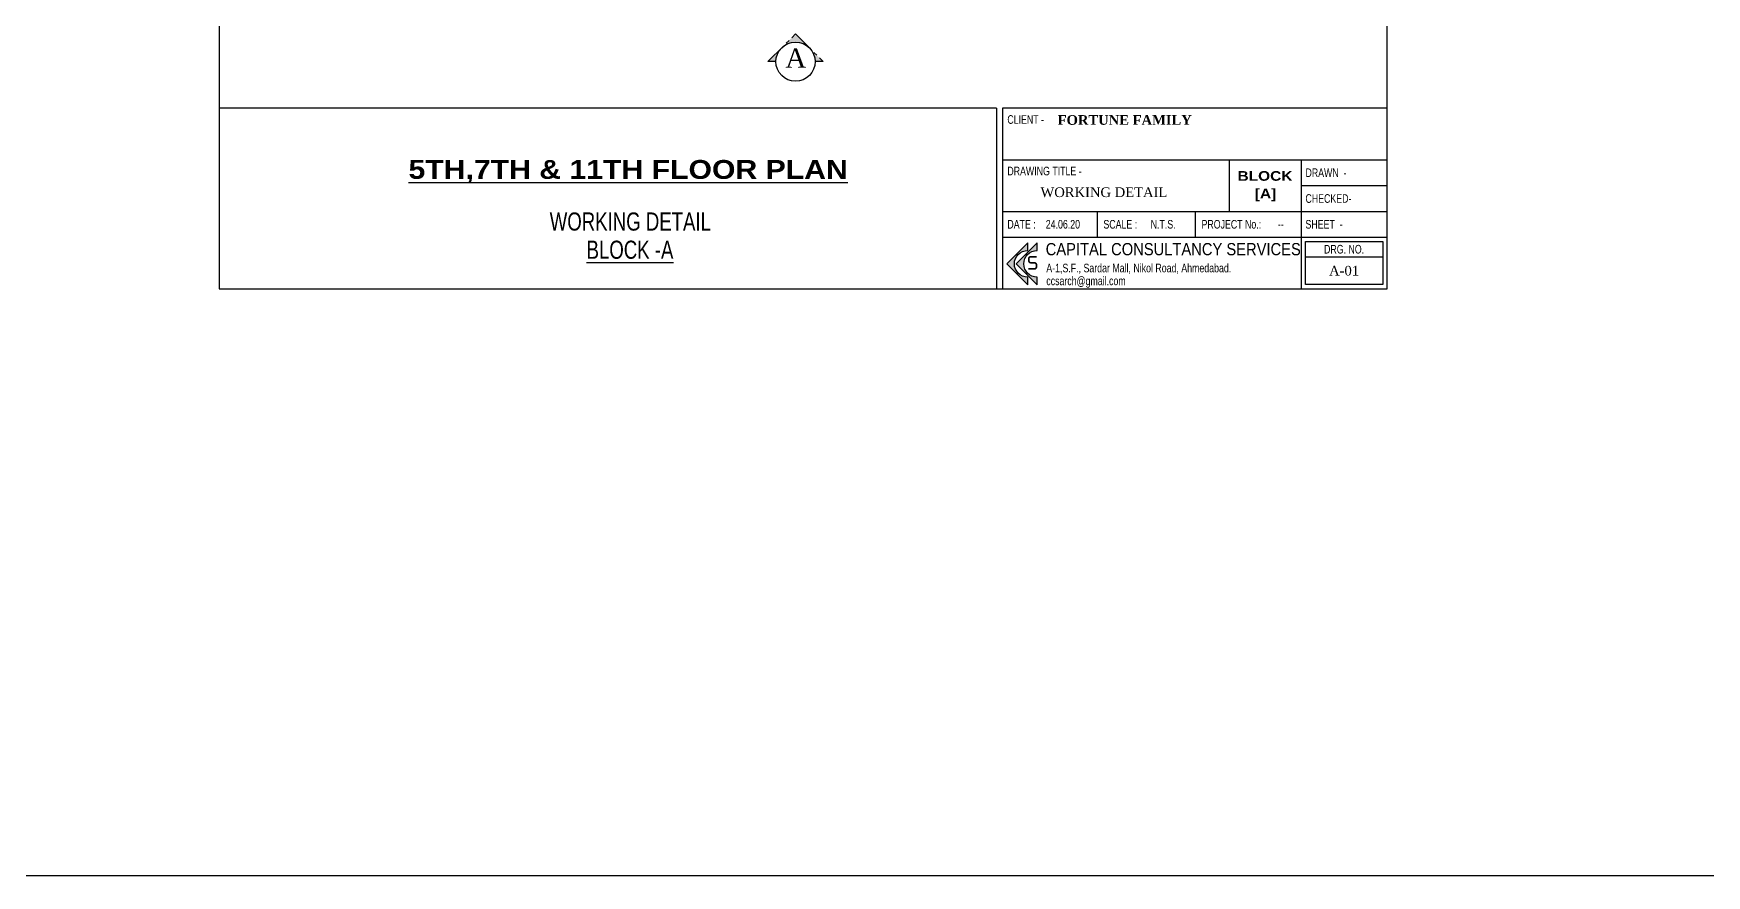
# Model space of a CAD drawing. Header units: inches. Extents: x 14331 to 14549, y 2557 to 2714.
# Drawn here: x 14450.79 to 14493.34, y 2557.02 to 2578.42 of the extents above; entities that cross this region are included whole.
import ezdxf
from ezdxf.enums import TextEntityAlignment as Align

# ---------------------------------------------------------------- set-up
doc = ezdxf.new("R2010")
doc.units = ezdxf.units.IN
doc.header["$LTSCALE"] = 0.25
doc.header["$MEASUREMENT"] = 0
doc.linetypes.add('CENTER2', pattern=[1.125, 0.75, -0.125, 0.125, -0.125])
doc.linetypes.add('HIDDEN', pattern=[0.375, 0.25, -0.125])
for name, color, linetype in [('SECLINE', 7, 'HIDDEN'), ('text-large', 7, 'Continuous'), ('text-small', 7, 'Continuous'), ('vp', 7, 'Continuous'), ('wall', 7, 'Continuous'), ('walls', 7, 'Continuous')]:
    doc.layers.add(name, color=color, linetype=linetype)
doc.styles.add('ARIAL', font='TIMES_0.TTF')
doc.styles.add('ARL', font='swisscl_0.ttf')
doc.styles.add('B', font='ARIBLK_0.TTF')
doc.styles.add('BOLD TIME', font='TIMESBD_0.TTF')
doc.styles.add('SansSerif', font='sanss__.ttf', dxfattribs={"width": 0.8})

# ---------------------------------------------------------------- blocks, each defined once
blk = doc.blocks.new('TITLE')
at = {"layer": 'text-large'}
for points in [[(-2.488, 0.359), (-2.488, 0.416), (-2.678, 0.226), (-2.488, 0.036), (-2.488, 0.093), (-2.488, 0.105, -1), (-2.488, 0.348)], [(-2.593, 0.226), (-2.403, 0.036), (-2.403, 0.093), (-2.403, 0.105, -1), (-2.403, 0.348), (-2.403, 0.359), (-2.403, 0.416)]]:
    blk.add_hatch(color=256, dxfattribs=at).paths.add_polyline_path(points)
for points in [[(-2.488, 0.416), (-2.678, 0.226), (-2.488, 0.036), (-2.488, 0.093), (-2.488, 0.105, -1), (-2.488, 0.348), (-2.488, 0.359)], [(-2.403, 0.416), (-2.593, 0.226), (-2.403, 0.036), (-2.403, 0.093), (-2.403, 0.105, -1), (-2.403, 0.348), (-2.403, 0.359)]]:
    blk.add_lwpolyline(points, format="xyb", close=True, dxfattribs=at)
at = {"layer": 'text-small', "color": 174, "true_color": 0x00008f, "const_width": 0.015}
blk.add_lwpolyline([(-2.408, 0.291), (-2.459, 0.291, 0.414214), (-2.479, 0.271), (-2.479, 0.256, 0.414214), (-2.459, 0.236), (-2.428, 0.236, -0.414214), (-2.408, 0.216), (-2.408, 0.2, -0.414214), (-2.428, 0.18), (-2.483, 0.18)], format="xyb", dxfattribs=at)
at = {"layer": 'text-large', "style": 'SansSerif', "width": 0.861038}
blk.add_text(' CAPITAL CONSULTANCY SERVICES', height=0.11133, dxfattribs=at).set_placement((-2.362, 0.304))
at = {"layer": 'text-small', "color": 174, "true_color": 0x00008f, "style": 'ARL'}
for s, p in [('A-1,S.F., Sardar Mall, Nikol Road, Ahmedabad.', (-2.319, 0.149)), ('ccsarch@gmail.com', (-2.319, 0.032))]:
    blk.add_text(s, height=0.07812, dxfattribs=at).set_placement(p)

msp = doc.modelspace()

# ---------------------------------------------------------------- hatches: boundary and pattern name
at = {"layer": 'SECLINE'}
h = msp.add_hatch(color=254, dxfattribs=at)
h.paths.add_polyline_path([(14469.464, 2577.705), (14469.817, 2578.058, 0.198912), (14469.671, 2577.705)])
h.paths.add_polyline_path([(14469.817, 2578.058), (14470.17, 2578.41), (14470.522, 2578.058, 0.198912), (14470.17, 2578.204, 0.198912)])
h.paths.add_polyline_path([(14470.669, 2577.705, 0.198912), (14470.522, 2578.058), (14470.875, 2577.705)])

# ---------------------------------------------------------------- linework, layer by layer
at = {"layer": 'SECLINE', "linetype": 'CENTER2', "ltscale": 3}
msp.add_lwpolyline([(14469.671, 2577.705), (14469.464, 2577.705), (14470.17, 2578.41), (14470.875, 2577.705), (14470.669, 2577.705)], dxfattribs=at)
at = {"layer": 'SECLINE', "linetype": 'Continuous', "ltscale": 3}
msp.add_circle((14470.17, 2577.705), 0.499, dxfattribs=at)
at = {"layer": 'text-small'}
msp.add_line((14483.139, 2572.74), (14485.104, 2572.74), dxfattribs=at)
for points in [[(14475.43, 2571.933), (14485.213, 2571.933), (14485.213, 2576.519), (14475.43, 2576.519)], [(14483.139, 2573.134), (14485.104, 2573.134), (14485.104, 2572.042), (14483.139, 2572.042)]]:
    msp.add_lwpolyline(points, close=True, dxfattribs=at)
at = {"layer": 'vp', "color": 1}
for p, q in [((14475.43, 2575.209), (14485.213, 2575.209)), ((14481.206, 2573.898), (14481.206, 2575.209)), ((14483.03, 2575.209), (14483.03, 2571.933)), ((14483.03, 2574.554), (14485.213, 2574.554)), ((14475.43, 2573.898), (14485.213, 2573.898)), ((14477.852, 2573.243), (14477.852, 2573.898)), ((14480.343, 2573.243), (14480.343, 2573.898)), ((14475.43, 2573.243), (14485.213, 2573.243))]:
    msp.add_line(p, q, dxfattribs=at)
at = {"layer": 'vp'}
msp.add_line((14479.681, 2573.252), (14479.681, 2573.243), dxfattribs=at)
msp.add_line((14479.681, 2573.252), (14479.681, 2573.243), dxfattribs=at)
at = {"layer": 'wall'}
for q in [(14455.513, 2576.519), (14475.281, 2571.933)]:
    msp.add_line((14475.281, 2576.519), q, dxfattribs=at)
msp.add_lwpolyline([(14485.213, 2613.933), (14455.513, 2613.933), (14455.513, 2571.933), (14485.213, 2571.933)], close=True, dxfattribs=at)
at = {"layer": 'walls'}
msp.add_lwpolyline([(14331.347, 2557.016), (14548.635, 2557.016), (14548.635, 2714.267), (14331.347, 2714.267)], close=True, dxfattribs=at)

# ---------------------------------------------------------------- block references
at = {"xscale": 2.795222098836867, "yscale": 2.795222098836867, "zscale": 2.795222098836867}
msp.add_blockref('TITLE', (14483.03, 2571.933), dxfattribs=at)

# ---------------------------------------------------------------- texts
at = {"layer": 'SECLINE', "color": 7, "style": 'ARIAL'}
msp.add_text('A', height=0.49, rotation=359.9991, dxfattribs=at).set_placement((14469.909, 2577.551))
at = {"layer": 'text-large', "style": 'B'}
msp.add_text('%%U5TH,7TH & 11TH FLOOR PLAN', height=0.48, dxfattribs=at).set_placement((14465.912, 2574.965), align=Align.MIDDLE_CENTER)
at = {"layer": 'text-large', "style": 'ARL'}
for s, p in [('WORKING DETAIL ', (14466.034, 2573.41)), ('%%UBLOCK -A', (14465.959, 2572.693))]:
    msp.add_text(s, height=0.46158, dxfattribs=at).set_placement(p, align=Align.CENTER)
at = {"layer": 'text-small'}
for s, height, style, p in [('CLIENT -', 0.2184, 'ARL', (14475.557, 2576.125)), ('FORTUNE FAMILY ', 0.24567, 'BOLD TIME', (14476.836, 2576.1)), ('DRAWING TITLE -', 0.21838, 'ARL', (14475.557, 2574.815)), ('BLOCK', 0.2457, 'B', (14481.411, 2574.677)), ('WORKING DETAIL ', 0.24567, 'ARIAL', (14476.4, 2574.263)), ('[A]', 0.2457, 'B', (14481.851, 2574.23))]:
    msp.add_text(s, height=height, dxfattribs=dict(at, style=style)).set_placement(p)
at = {"layer": 'text-small', "style": 'ARL'}
for s, height, p in [('DRAWN  -', 0.2184, (14483.139, 2574.881)), ('CHECKED-', 0.2184, (14483.139, 2574.226)), ('DATE :', 0.2184, (14475.557, 2573.571)), ('24.06.20', 0.2184, (14476.534, 2573.571)), ('SCALE :', 0.2184, (14478, 2573.571)), ('N.T.S.', 0.2184, (14479.202, 2573.571)), ('PROJECT No.:', 0.21838, (14480.495, 2573.571)), ('SHEET  -', 0.2184, (14483.139, 2573.571)), ('--', 0.2184, (14482.438, 2573.571))]:
    msp.add_text(s, height=height, dxfattribs=at).set_placement(p, align=Align.MIDDLE_LEFT)
at = {"layer": 'text-small'}
for s, height, style, p in [('DRG. NO.', 0.2184, 'ARL', (14484.121, 2572.937)), ('A-01', 0.2457, 'ARIAL', (14484.121, 2572.391))]:
    msp.add_text(s, height=height, dxfattribs=dict(at, style=style)).set_placement(p, align=Align.MIDDLE_CENTER)

doc.saveas('drawing.dxf')
